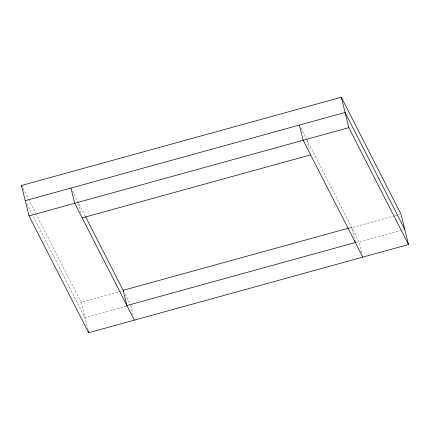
<?xml version="1.0" encoding="UTF-8"?>
<svg xmlns="http://www.w3.org/2000/svg" width="430" height="430" viewBox="0 0 430 430"><rect width="100%" height="100%" fill="white"/><g stroke="black" fill="none" stroke-linecap="round" stroke-linejoin="round"><path stroke-width="0.32" stroke-dasharray="2.15 1.61" d="M349.649 227.852L351.595 227.32L354.411 238.72M35.803 213.495L81.152 302.333L122.588 290.906M349.181 228.411L394.504 215.908M395.148 215.731L397.739 215.016M398.384 214.839L399.68 214.479M126.345 306.106L84.914 317.539L32.261 214.387M356.18 242.719L400.233 230.566M400.851 230.394L403.453 229.679M300.887 127.984L306.396 138.777M306.703 139.374L359.05 241.929L362.028 253.963M72.444 190.995L85.253 216.096M125.125 294.201L130.005 303.768M23.021 188.453L28.197 198.59M28.498 199.187L35.502 212.898M26.784 203.659L31.96 213.791M307.009 140.304L309.519 150.441M130.758 305.569L133.424 316.335M78.566 203.315L81.071 213.452M81.152 302.333L87.892 329.573"/><path stroke-width="0.64" d="M21.5 185.475L341.323 97.261L400.975 214.124L408.5 244.525L88.677 332.739L29.025 215.876L21.5 185.475L22.107 186.668M25.262 200.676L345.086 112.461L404.738 229.324M29.025 215.876L348.848 127.667L408.5 244.525M82.168 217.881L310.616 154.875M348.359 228.212L123.147 290.325L126.909 305.531L355.352 242.52L354.884 240.617M362.812 257.129L303.161 140.266L299.398 125.066M85.559 216.693L123.743 291.497M134.364 320.135L74.712 203.277L70.95 188.071M341.323 97.261L348.848 127.667M88.204 330.837L88.677 332.739"/></g></svg>
